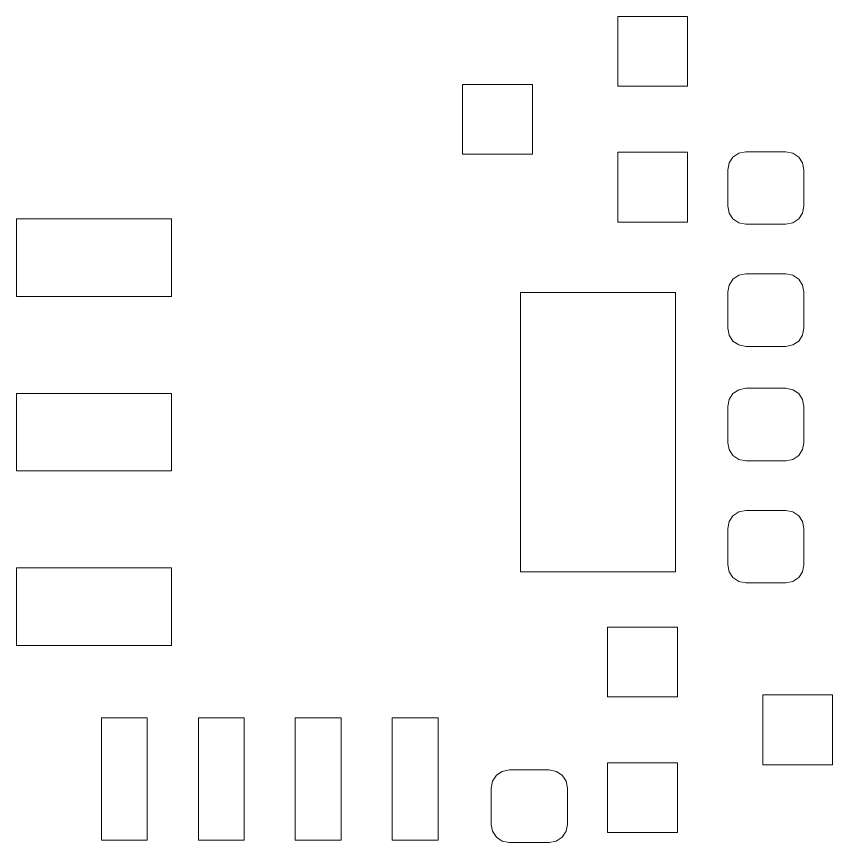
# Model space of a CAD drawing. Header units: millimetres. Extents: x -38 to 35, y -96 to 126.
# Drawn here: x 24.6 to 35.29, y 13.52 to 24.34 of the extents above; entities that cross this region are included whole.
import ezdxf

# ---------------------------------------------------------------- set-up
doc = ezdxf.new("R2010")
doc.units = ezdxf.units.MM
doc.header["$MEASUREMENT"] = 0
doc.layers.add('Layer 1', color=7, linetype='Continuous')

msp = doc.modelspace()

# ---------------------------------------------------------------- linework, layer by layer
at = {"layer": 'Layer 1', "lineweight": 9}
for points, knots in [([(33.3929, 24.3402), (33.3929, 24.3402), (32.4785, 24.3402), (32.4785, 24.3402), (32.4785, 24.3402), (32.4785, 24.3402), (32.4785, 23.4258), (32.4785, 23.4258), (32.4785, 23.4258), (32.4785, 23.4258), (33.3929, 23.4258), (33.3929, 23.4258), (33.3929, 23.4258), (33.3929, 23.4258), (33.3929, 24.3402), (33.3929, 24.3402)], [0, 0, 0, 0, 0.2, 0.2, 0.2, 0.2, 0.4, 0.4, 0.4, 0.4, 0.6, 0.6, 0.6, 0.6, 1, 1, 1, 1]), ([(31.3609, 23.4512), (31.3609, 23.4512), (30.4465, 23.4512), (30.4465, 23.4512), (30.4465, 23.4512), (30.4465, 23.4512), (30.4465, 22.5368), (30.4465, 22.5368), (30.4465, 22.5368), (30.4465, 22.5368), (31.3609, 22.5368), (31.3609, 22.5368), (31.3609, 22.5368), (31.3609, 22.5368), (31.3609, 23.4512), (31.3609, 23.4512)], [0, 0, 0, 0, 0.2, 0.2, 0.2, 0.2, 0.4, 0.4, 0.4, 0.4, 0.6, 0.6, 0.6, 0.6, 1, 1, 1, 1]), ([(33.3929, 22.5622), (33.3929, 22.5622), (32.4785, 22.5622), (32.4785, 22.5622), (32.4785, 22.5622), (32.4785, 22.5622), (32.4785, 21.6478), (32.4785, 21.6478), (32.4785, 21.6478), (32.4785, 21.6478), (33.3929, 21.6478), (33.3929, 21.6478), (33.3929, 21.6478), (33.3929, 21.6478), (33.3929, 22.5622), (33.3929, 22.5622)], [0, 0, 0, 0, 0.2, 0.2, 0.2, 0.2, 0.4, 0.4, 0.4, 0.4, 0.6, 0.6, 0.6, 0.6, 1, 1, 1, 1]), ([(34.1572, 22.569), (34.1572, 22.569), (34.0663, 22.5509), (34.0663, 22.5509), (34.0663, 22.5509), (34.0663, 22.5509), (33.9893, 22.4994), (33.9893, 22.4994), (33.9893, 22.4994), (33.9893, 22.4994), (33.9378, 22.4224), (33.9378, 22.4224), (33.9378, 22.4224), (33.9378, 22.4224), (33.9197, 22.3315), (33.9197, 22.3315), (33.9197, 22.3315), (33.9197, 22.3315), (33.9197, 21.8565), (33.9197, 21.8565), (33.9197, 21.8565), (33.9197, 21.8565), (33.9378, 21.7656), (33.9378, 21.7656), (33.9378, 21.7656), (33.9378, 21.7656), (33.9893, 21.6886), (33.9893, 21.6886), (33.9893, 21.6886), (33.9893, 21.6886), (34.0663, 21.6371), (34.0663, 21.6371), (34.0663, 21.6371), (34.0663, 21.6371), (34.1572, 21.619), (34.1572, 21.619), (34.1572, 21.619), (34.1572, 21.619), (34.6822, 21.619), (34.6822, 21.619), (34.6822, 21.619), (34.6822, 21.619), (34.7731, 21.6371), (34.7731, 21.6371), (34.7731, 21.6371), (34.7731, 21.6371), (34.8501, 21.6886), (34.8501, 21.6886), (34.8501, 21.6886), (34.8501, 21.6886), (34.9016, 21.7656), (34.9016, 21.7656), (34.9016, 21.7656), (34.9016, 21.7656), (34.9197, 21.8565), (34.9197, 21.8565), (34.9197, 21.8565), (34.9197, 21.8565), (34.9197, 22.3315), (34.9197, 22.3315), (34.9197, 22.3315), (34.9197, 22.3315), (34.9016, 22.4224), (34.9016, 22.4224), (34.9016, 22.4224), (34.9016, 22.4224), (34.8501, 22.4994), (34.8501, 22.4994), (34.8501, 22.4994), (34.8501, 22.4994), (34.7731, 22.5509), (34.7731, 22.5509), (34.7731, 22.5509), (34.7731, 22.5509), (34.6822, 22.569), (34.6822, 22.569), (34.6822, 22.569), (34.6822, 22.569), (34.1572, 22.569), (34.1572, 22.569)], [0, 0, 0, 0, 0.047619, 0.047619, 0.047619, 0.047619, 0.0952381, 0.0952381, 0.0952381, 0.0952381, 0.1428571, 0.1428571, 0.1428571, 0.1428571, 0.1904762, 0.1904762, 0.1904762, 0.1904762, 0.2380952, 0.2380952, 0.2380952, 0.2380952, 0.2857143, 0.2857143, 0.2857143, 0.2857143, 0.3333333, 0.3333333, 0.3333333, 0.3333333, 0.3809524, 0.3809524, 0.3809524, 0.3809524, 0.4285714, 0.4285714, 0.4285714, 0.4285714, 0.4761905, 0.4761905, 0.4761905, 0.4761905, 0.5238095, 0.5238095, 0.5238095, 0.5238095, 0.5714286, 0.5714286, 0.5714286, 0.5714286, 0.6190476, 0.6190476, 0.6190476, 0.6190476, 0.6666667, 0.6666667, 0.6666667, 0.6666667, 0.7142857, 0.7142857, 0.7142857, 0.7142857, 0.7619048, 0.7619048, 0.7619048, 0.7619048, 0.8095238, 0.8095238, 0.8095238, 0.8095238, 0.8571429, 0.8571429, 0.8571429, 0.8571429, 0.9047619, 0.9047619, 0.9047619, 0.9047619, 1, 1, 1, 1]), ([(26.6337, 21.688), (26.6337, 21.688), (24.6017, 21.688), (24.6017, 21.688), (24.6017, 21.688), (24.6017, 21.688), (24.6017, 20.672), (24.6017, 20.672), (24.6017, 20.672), (24.6017, 20.672), (26.6337, 20.672), (26.6337, 20.672), (26.6337, 20.672), (26.6337, 20.672), (26.6337, 21.688), (26.6337, 21.688)], [0, 0, 0, 0, 0.2, 0.2, 0.2, 0.2, 0.4, 0.4, 0.4, 0.4, 0.6, 0.6, 0.6, 0.6, 1, 1, 1, 1]), ([(34.1572, 20.969), (34.1572, 20.969), (34.0663, 20.9509), (34.0663, 20.9509), (34.0663, 20.9509), (34.0663, 20.9509), (33.9893, 20.8994), (33.9893, 20.8994), (33.9893, 20.8994), (33.9893, 20.8994), (33.9378, 20.8224), (33.9378, 20.8224), (33.9378, 20.8224), (33.9378, 20.8224), (33.9197, 20.7315), (33.9197, 20.7315), (33.9197, 20.7315), (33.9197, 20.7315), (33.9197, 20.2565), (33.9197, 20.2565), (33.9197, 20.2565), (33.9197, 20.2565), (33.9378, 20.1656), (33.9378, 20.1656), (33.9378, 20.1656), (33.9378, 20.1656), (33.9893, 20.0886), (33.9893, 20.0886), (33.9893, 20.0886), (33.9893, 20.0886), (34.0663, 20.0371), (34.0663, 20.0371), (34.0663, 20.0371), (34.0663, 20.0371), (34.1572, 20.019), (34.1572, 20.019), (34.1572, 20.019), (34.1572, 20.019), (34.6822, 20.019), (34.6822, 20.019), (34.6822, 20.019), (34.6822, 20.019), (34.7731, 20.0371), (34.7731, 20.0371), (34.7731, 20.0371), (34.7731, 20.0371), (34.8501, 20.0886), (34.8501, 20.0886), (34.8501, 20.0886), (34.8501, 20.0886), (34.9016, 20.1656), (34.9016, 20.1656), (34.9016, 20.1656), (34.9016, 20.1656), (34.9197, 20.2565), (34.9197, 20.2565), (34.9197, 20.2565), (34.9197, 20.2565), (34.9197, 20.7315), (34.9197, 20.7315), (34.9197, 20.7315), (34.9197, 20.7315), (34.9016, 20.8224), (34.9016, 20.8224), (34.9016, 20.8224), (34.9016, 20.8224), (34.8501, 20.8994), (34.8501, 20.8994), (34.8501, 20.8994), (34.8501, 20.8994), (34.7731, 20.9509), (34.7731, 20.9509), (34.7731, 20.9509), (34.7731, 20.9509), (34.6822, 20.969), (34.6822, 20.969), (34.6822, 20.969), (34.6822, 20.969), (34.1572, 20.969), (34.1572, 20.969)], [0, 0, 0, 0, 0.047619, 0.047619, 0.047619, 0.047619, 0.0952381, 0.0952381, 0.0952381, 0.0952381, 0.1428571, 0.1428571, 0.1428571, 0.1428571, 0.1904762, 0.1904762, 0.1904762, 0.1904762, 0.2380952, 0.2380952, 0.2380952, 0.2380952, 0.2857143, 0.2857143, 0.2857143, 0.2857143, 0.3333333, 0.3333333, 0.3333333, 0.3333333, 0.3809524, 0.3809524, 0.3809524, 0.3809524, 0.4285714, 0.4285714, 0.4285714, 0.4285714, 0.4761905, 0.4761905, 0.4761905, 0.4761905, 0.5238095, 0.5238095, 0.5238095, 0.5238095, 0.5714286, 0.5714286, 0.5714286, 0.5714286, 0.6190476, 0.6190476, 0.6190476, 0.6190476, 0.6666667, 0.6666667, 0.6666667, 0.6666667, 0.7142857, 0.7142857, 0.7142857, 0.7142857, 0.7619048, 0.7619048, 0.7619048, 0.7619048, 0.8095238, 0.8095238, 0.8095238, 0.8095238, 0.8571429, 0.8571429, 0.8571429, 0.8571429, 0.9047619, 0.9047619, 0.9047619, 0.9047619, 1, 1, 1, 1]), ([(33.2377, 20.7228), (33.2377, 20.7228), (31.2057, 20.7228), (31.2057, 20.7228), (31.2057, 20.7228), (31.2057, 20.7228), (31.2057, 17.0652), (31.2057, 17.0652), (31.2057, 17.0652), (31.2057, 17.0652), (33.2377, 17.0652), (33.2377, 17.0652), (33.2377, 17.0652), (33.2377, 17.0652), (33.2377, 20.7228), (33.2377, 20.7228)], [0, 0, 0, 0, 0.2, 0.2, 0.2, 0.2, 0.4, 0.4, 0.4, 0.4, 0.6, 0.6, 0.6, 0.6, 1, 1, 1, 1]), ([(26.6337, 19.402), (26.6337, 19.402), (24.6017, 19.402), (24.6017, 19.402), (24.6017, 19.402), (24.6017, 19.402), (24.6017, 18.386), (24.6017, 18.386), (24.6017, 18.386), (24.6017, 18.386), (26.6337, 18.386), (26.6337, 18.386), (26.6337, 18.386), (26.6337, 18.386), (26.6337, 19.402), (26.6337, 19.402)], [0, 0, 0, 0, 0.2, 0.2, 0.2, 0.2, 0.4, 0.4, 0.4, 0.4, 0.6, 0.6, 0.6, 0.6, 1, 1, 1, 1]), ([(34.6822, 18.519), (34.6822, 18.519), (34.7731, 18.5371), (34.7731, 18.5371), (34.7731, 18.5371), (34.7731, 18.5371), (34.8501, 18.5886), (34.8501, 18.5886), (34.8501, 18.5886), (34.8501, 18.5886), (34.9016, 18.6656), (34.9016, 18.6656), (34.9016, 18.6656), (34.9016, 18.6656), (34.9197, 18.7565), (34.9197, 18.7565), (34.9197, 18.7565), (34.9197, 18.7565), (34.9197, 19.2315), (34.9197, 19.2315), (34.9197, 19.2315), (34.9197, 19.2315), (34.9016, 19.3224), (34.9016, 19.3224), (34.9016, 19.3224), (34.9016, 19.3224), (34.8501, 19.3994), (34.8501, 19.3994), (34.8501, 19.3994), (34.8501, 19.3994), (34.7731, 19.4509), (34.7731, 19.4509), (34.7731, 19.4509), (34.7731, 19.4509), (34.6822, 19.469), (34.6822, 19.469), (34.6822, 19.469), (34.6822, 19.469), (34.1572, 19.469), (34.1572, 19.469), (34.1572, 19.469), (34.1572, 19.469), (34.0663, 19.4509), (34.0663, 19.4509), (34.0663, 19.4509), (34.0663, 19.4509), (33.9893, 19.3994), (33.9893, 19.3994), (33.9893, 19.3994), (33.9893, 19.3994), (33.9378, 19.3224), (33.9378, 19.3224), (33.9378, 19.3224), (33.9378, 19.3224), (33.9197, 19.2315), (33.9197, 19.2315), (33.9197, 19.2315), (33.9197, 19.2315), (33.9197, 18.7565), (33.9197, 18.7565), (33.9197, 18.7565), (33.9197, 18.7565), (33.9378, 18.6656), (33.9378, 18.6656), (33.9378, 18.6656), (33.9378, 18.6656), (33.9893, 18.5886), (33.9893, 18.5886), (33.9893, 18.5886), (33.9893, 18.5886), (34.0663, 18.5371), (34.0663, 18.5371), (34.0663, 18.5371), (34.0663, 18.5371), (34.1572, 18.519), (34.1572, 18.519), (34.1572, 18.519), (34.1572, 18.519), (34.6822, 18.519), (34.6822, 18.519)], [0, 0, 0, 0, 0.047619, 0.047619, 0.047619, 0.047619, 0.0952381, 0.0952381, 0.0952381, 0.0952381, 0.1428571, 0.1428571, 0.1428571, 0.1428571, 0.1904762, 0.1904762, 0.1904762, 0.1904762, 0.2380952, 0.2380952, 0.2380952, 0.2380952, 0.2857143, 0.2857143, 0.2857143, 0.2857143, 0.3333333, 0.3333333, 0.3333333, 0.3333333, 0.3809524, 0.3809524, 0.3809524, 0.3809524, 0.4285714, 0.4285714, 0.4285714, 0.4285714, 0.4761905, 0.4761905, 0.4761905, 0.4761905, 0.5238095, 0.5238095, 0.5238095, 0.5238095, 0.5714286, 0.5714286, 0.5714286, 0.5714286, 0.6190476, 0.6190476, 0.6190476, 0.6190476, 0.6666667, 0.6666667, 0.6666667, 0.6666667, 0.7142857, 0.7142857, 0.7142857, 0.7142857, 0.7619048, 0.7619048, 0.7619048, 0.7619048, 0.8095238, 0.8095238, 0.8095238, 0.8095238, 0.8571429, 0.8571429, 0.8571429, 0.8571429, 0.9047619, 0.9047619, 0.9047619, 0.9047619, 1, 1, 1, 1]), ([(34.6822, 16.919), (34.6822, 16.919), (34.7731, 16.9371), (34.7731, 16.9371), (34.7731, 16.9371), (34.7731, 16.9371), (34.8501, 16.9886), (34.8501, 16.9886), (34.8501, 16.9886), (34.8501, 16.9886), (34.9016, 17.0656), (34.9016, 17.0656), (34.9016, 17.0656), (34.9016, 17.0656), (34.9197, 17.1565), (34.9197, 17.1565), (34.9197, 17.1565), (34.9197, 17.1565), (34.9197, 17.6315), (34.9197, 17.6315), (34.9197, 17.6315), (34.9197, 17.6315), (34.9016, 17.7224), (34.9016, 17.7224), (34.9016, 17.7224), (34.9016, 17.7224), (34.8501, 17.7994), (34.8501, 17.7994), (34.8501, 17.7994), (34.8501, 17.7994), (34.7731, 17.8509), (34.7731, 17.8509), (34.7731, 17.8509), (34.7731, 17.8509), (34.6822, 17.869), (34.6822, 17.869), (34.6822, 17.869), (34.6822, 17.869), (34.1572, 17.869), (34.1572, 17.869), (34.1572, 17.869), (34.1572, 17.869), (34.0663, 17.8509), (34.0663, 17.8509), (34.0663, 17.8509), (34.0663, 17.8509), (33.9893, 17.7994), (33.9893, 17.7994), (33.9893, 17.7994), (33.9893, 17.7994), (33.9378, 17.7224), (33.9378, 17.7224), (33.9378, 17.7224), (33.9378, 17.7224), (33.9197, 17.6315), (33.9197, 17.6315), (33.9197, 17.6315), (33.9197, 17.6315), (33.9197, 17.1565), (33.9197, 17.1565), (33.9197, 17.1565), (33.9197, 17.1565), (33.9378, 17.0656), (33.9378, 17.0656), (33.9378, 17.0656), (33.9378, 17.0656), (33.9893, 16.9886), (33.9893, 16.9886), (33.9893, 16.9886), (33.9893, 16.9886), (34.0663, 16.9371), (34.0663, 16.9371), (34.0663, 16.9371), (34.0663, 16.9371), (34.1572, 16.919), (34.1572, 16.919), (34.1572, 16.919), (34.1572, 16.919), (34.6822, 16.919), (34.6822, 16.919)], [0, 0, 0, 0, 0.047619, 0.047619, 0.047619, 0.047619, 0.0952381, 0.0952381, 0.0952381, 0.0952381, 0.1428571, 0.1428571, 0.1428571, 0.1428571, 0.1904762, 0.1904762, 0.1904762, 0.1904762, 0.2380952, 0.2380952, 0.2380952, 0.2380952, 0.2857143, 0.2857143, 0.2857143, 0.2857143, 0.3333333, 0.3333333, 0.3333333, 0.3333333, 0.3809524, 0.3809524, 0.3809524, 0.3809524, 0.4285714, 0.4285714, 0.4285714, 0.4285714, 0.4761905, 0.4761905, 0.4761905, 0.4761905, 0.5238095, 0.5238095, 0.5238095, 0.5238095, 0.5714286, 0.5714286, 0.5714286, 0.5714286, 0.6190476, 0.6190476, 0.6190476, 0.6190476, 0.6666667, 0.6666667, 0.6666667, 0.6666667, 0.7142857, 0.7142857, 0.7142857, 0.7142857, 0.7619048, 0.7619048, 0.7619048, 0.7619048, 0.8095238, 0.8095238, 0.8095238, 0.8095238, 0.8571429, 0.8571429, 0.8571429, 0.8571429, 0.9047619, 0.9047619, 0.9047619, 0.9047619, 1, 1, 1, 1]), ([(26.6337, 17.116), (26.6337, 17.116), (24.6017, 17.116), (24.6017, 17.116), (24.6017, 17.116), (24.6017, 17.116), (24.6017, 16.1), (24.6017, 16.1), (24.6017, 16.1), (24.6017, 16.1), (26.6337, 16.1), (26.6337, 16.1), (26.6337, 16.1), (26.6337, 16.1), (26.6337, 17.116), (26.6337, 17.116)], [0, 0, 0, 0, 0.2, 0.2, 0.2, 0.2, 0.4, 0.4, 0.4, 0.4, 0.6, 0.6, 0.6, 0.6, 1, 1, 1, 1]), ([(32.3465, 15.4258), (32.3465, 15.4258), (33.2609, 15.4258), (33.2609, 15.4258), (33.2609, 15.4258), (33.2609, 15.4258), (33.2609, 16.3402), (33.2609, 16.3402), (33.2609, 16.3402), (33.2609, 16.3402), (32.3465, 16.3402), (32.3465, 16.3402), (32.3465, 16.3402), (32.3465, 16.3402), (32.3465, 15.4258), (32.3465, 15.4258)], [0, 0, 0, 0, 0.2, 0.2, 0.2, 0.2, 0.4, 0.4, 0.4, 0.4, 0.6, 0.6, 0.6, 0.6, 1, 1, 1, 1]), ([(34.3785, 14.5368), (34.3785, 14.5368), (35.2929, 14.5368), (35.2929, 14.5368), (35.2929, 14.5368), (35.2929, 14.5368), (35.2929, 15.4512), (35.2929, 15.4512), (35.2929, 15.4512), (35.2929, 15.4512), (34.3785, 15.4512), (34.3785, 15.4512), (34.3785, 15.4512), (34.3785, 15.4512), (34.3785, 14.5368), (34.3785, 14.5368)], [0, 0, 0, 0, 0.2, 0.2, 0.2, 0.2, 0.4, 0.4, 0.4, 0.4, 0.6, 0.6, 0.6, 0.6, 1, 1, 1, 1]), ([(30.1247, 13.5505), (30.1247, 13.5505), (30.1247, 15.1505), (30.1247, 15.1505), (30.1247, 15.1505), (30.1247, 15.1505), (29.5247, 15.1505), (29.5247, 15.1505), (29.5247, 15.1505), (29.5247, 15.1505), (29.5247, 13.5505), (29.5247, 13.5505), (29.5247, 13.5505), (29.5247, 13.5505), (30.1247, 13.5505), (30.1247, 13.5505)], [0, 0, 0, 0, 0.2, 0.2, 0.2, 0.2, 0.4, 0.4, 0.4, 0.4, 0.6, 0.6, 0.6, 0.6, 1, 1, 1, 1]), ([(32.3465, 13.6478), (32.3465, 13.6478), (33.2609, 13.6478), (33.2609, 13.6478), (33.2609, 13.6478), (33.2609, 13.6478), (33.2609, 14.5622), (33.2609, 14.5622), (33.2609, 14.5622), (33.2609, 14.5622), (32.3465, 14.5622), (32.3465, 14.5622), (32.3465, 14.5622), (32.3465, 14.5622), (32.3465, 13.6478), (32.3465, 13.6478)], [0, 0, 0, 0, 0.2, 0.2, 0.2, 0.2, 0.4, 0.4, 0.4, 0.4, 0.6, 0.6, 0.6, 0.6, 1, 1, 1, 1]), ([(31.0572, 14.469), (31.0572, 14.469), (30.9663, 14.4509), (30.9663, 14.4509), (30.9663, 14.4509), (30.9663, 14.4509), (30.8893, 14.3994), (30.8893, 14.3994), (30.8893, 14.3994), (30.8893, 14.3994), (30.8378, 14.3224), (30.8378, 14.3224), (30.8378, 14.3224), (30.8378, 14.3224), (30.8197, 14.2315), (30.8197, 14.2315), (30.8197, 14.2315), (30.8197, 14.2315), (30.8197, 13.7565), (30.8197, 13.7565), (30.8197, 13.7565), (30.8197, 13.7565), (30.8378, 13.6656), (30.8378, 13.6656), (30.8378, 13.6656), (30.8378, 13.6656), (30.8893, 13.5886), (30.8893, 13.5886), (30.8893, 13.5886), (30.8893, 13.5886), (30.9663, 13.5371), (30.9663, 13.5371), (30.9663, 13.5371), (30.9663, 13.5371), (31.0572, 13.519), (31.0572, 13.519), (31.0572, 13.519), (31.0572, 13.519), (31.5822, 13.519), (31.5822, 13.519), (31.5822, 13.519), (31.5822, 13.519), (31.6731, 13.5371), (31.6731, 13.5371), (31.6731, 13.5371), (31.6731, 13.5371), (31.7501, 13.5886), (31.7501, 13.5886), (31.7501, 13.5886), (31.7501, 13.5886), (31.8016, 13.6656), (31.8016, 13.6656), (31.8016, 13.6656), (31.8016, 13.6656), (31.8197, 13.7565), (31.8197, 13.7565), (31.8197, 13.7565), (31.8197, 13.7565), (31.8197, 14.2315), (31.8197, 14.2315), (31.8197, 14.2315), (31.8197, 14.2315), (31.8016, 14.3224), (31.8016, 14.3224), (31.8016, 14.3224), (31.8016, 14.3224), (31.7501, 14.3994), (31.7501, 14.3994), (31.7501, 14.3994), (31.7501, 14.3994), (31.6731, 14.4509), (31.6731, 14.4509), (31.6731, 14.4509), (31.6731, 14.4509), (31.5822, 14.469), (31.5822, 14.469), (31.5822, 14.469), (31.5822, 14.469), (31.0572, 14.469), (31.0572, 14.469)], [0, 0, 0, 0, 0.047619, 0.047619, 0.047619, 0.047619, 0.0952381, 0.0952381, 0.0952381, 0.0952381, 0.1428571, 0.1428571, 0.1428571, 0.1428571, 0.1904762, 0.1904762, 0.1904762, 0.1904762, 0.2380952, 0.2380952, 0.2380952, 0.2380952, 0.2857143, 0.2857143, 0.2857143, 0.2857143, 0.3333333, 0.3333333, 0.3333333, 0.3333333, 0.3809524, 0.3809524, 0.3809524, 0.3809524, 0.4285714, 0.4285714, 0.4285714, 0.4285714, 0.4761905, 0.4761905, 0.4761905, 0.4761905, 0.5238095, 0.5238095, 0.5238095, 0.5238095, 0.5714286, 0.5714286, 0.5714286, 0.5714286, 0.6190476, 0.6190476, 0.6190476, 0.6190476, 0.6666667, 0.6666667, 0.6666667, 0.6666667, 0.7142857, 0.7142857, 0.7142857, 0.7142857, 0.7619048, 0.7619048, 0.7619048, 0.7619048, 0.8095238, 0.8095238, 0.8095238, 0.8095238, 0.8571429, 0.8571429, 0.8571429, 0.8571429, 0.9047619, 0.9047619, 0.9047619, 0.9047619, 1, 1, 1, 1])]:
    msp.add_open_spline(points, degree=3, knots=knots, dxfattribs=at)
at = {"layer": 'Layer 1', "color": 250, "lineweight": 9}
for points in [[(26.3147, 13.5505), (26.3147, 13.5505), (26.3147, 15.1505), (26.3147, 15.1505), (26.3147, 15.1505), (26.3147, 15.1505), (25.7147, 15.1505), (25.7147, 15.1505), (25.7147, 15.1505), (25.7147, 15.1505), (25.7147, 13.5505), (25.7147, 13.5505), (25.7147, 13.5505), (25.7147, 13.5505), (26.3147, 13.5505), (26.3147, 13.5505)], [(27.5847, 13.5505), (27.5847, 13.5505), (27.5847, 15.1505), (27.5847, 15.1505), (27.5847, 15.1505), (27.5847, 15.1505), (26.9847, 15.1505), (26.9847, 15.1505), (26.9847, 15.1505), (26.9847, 15.1505), (26.9847, 13.5505), (26.9847, 13.5505), (26.9847, 13.5505), (26.9847, 13.5505), (27.5847, 13.5505), (27.5847, 13.5505)], [(28.8547, 13.5505), (28.8547, 13.5505), (28.8547, 15.1505), (28.8547, 15.1505), (28.8547, 15.1505), (28.8547, 15.1505), (28.2547, 15.1505), (28.2547, 15.1505), (28.2547, 15.1505), (28.2547, 15.1505), (28.2547, 13.5505), (28.2547, 13.5505), (28.2547, 13.5505), (28.2547, 13.5505), (28.8547, 13.5505), (28.8547, 13.5505)]]:
    msp.add_open_spline(points, degree=3, knots=[0, 0, 0, 0, 0.2, 0.2, 0.2, 0.2, 0.4, 0.4, 0.4, 0.4, 0.6, 0.6, 0.6, 0.6, 1, 1, 1, 1], dxfattribs=at)

doc.saveas('drawing.dxf')
